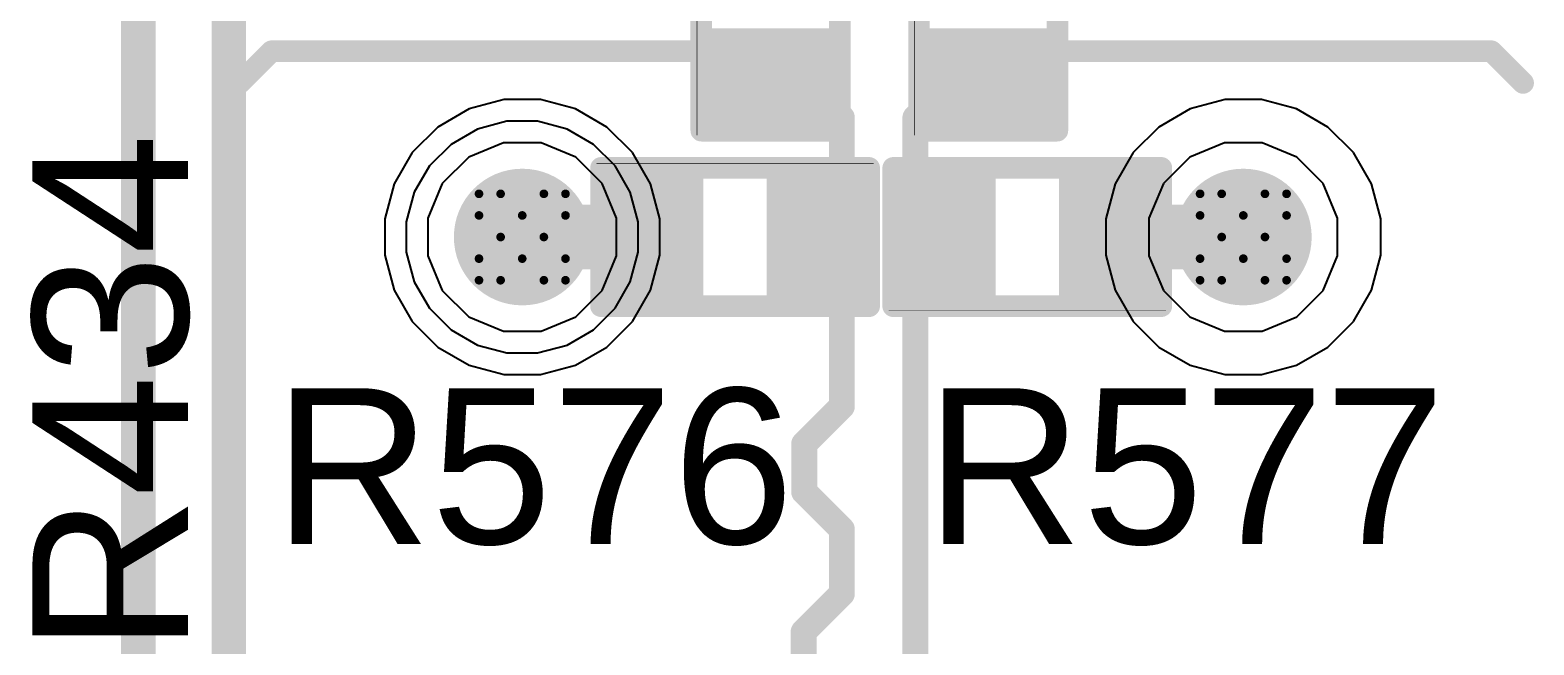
# Model space of a CAD drawing. Header units: inches. Extents: x 0 to 5379, y 0 to 5429.
# Drawn here: x 283.67 to 292.5, y 118.91 to 122.53 of the extents above; entities that cross this region are included whole.
import ezdxf

# ---------------------------------------------------------------- set-up
doc = ezdxf.new("R2010")
doc.units = ezdxf.units.IN
for name, color, linetype in [('Bottom Layer', 5, 'Continuous'), ('Bottom Solder', 6, 'Continuous'), ('Drill Drawing', 1, 'Continuous'), ('GND01', 16, 'Continuous'), ('GND02', 76, 'Continuous'), ('PWR', 156, 'Continuous'), ('SIG 01', 90, 'Continuous'), ('Top Layer', 1, 'Continuous'), ('Top Overlay', 2, 'Continuous'), ('Top Paste', 8, 'Continuous'), ('Top Solder', 216, 'Continuous'), ('Via Holes', 16, 'Continuous')]:
    doc.layers.add(name, color=color, linetype=linetype)
doc.styles.add('Arial', font='', dxfattribs={"height": 0.2})
doc.styles.get('Arial').set_extended_font_data('Arial')

# ---------------------------------------------------------------- blocks, each defined once
blk = doc.blocks.new('R___0402_24')
at = {"layer": 'Top Layer'}
for points in [[(-0.6985, -0.3175), (-0.6985, 0.3175), (-0.2413, 0.3175), (-0.2413, -0.3175)], [(0.2413, -0.3175), (0.2413, 0.3175), (0.6985, 0.3175), (0.6985, -0.3175)]]:
    blk.add_hatch(color=1, dxfattribs=at).paths.add_polyline_path(points)
at = {"layer": 'Top Paste'}
for points in [[(-0.6985, -0.3175), (-0.6985, 0.3175), (-0.2413, 0.3175), (-0.2413, -0.3175)], [(0.2413, -0.3175), (0.2413, 0.3175), (0.6985, 0.3175), (0.6985, -0.3175)]]:
    blk.add_hatch(color=8, dxfattribs=at).paths.add_polyline_path(points)
at = {"layer": 'Top Solder'}
for points in [[(-0.7535, -0.3725), (-0.7535, 0.3725), (-0.1863, 0.3725), (-0.1863, -0.3725)], [(0.1863, -0.3725), (0.1863, 0.3725), (0.7535, 0.3725), (0.7535, -0.3725)]]:
    blk.add_hatch(color=216, dxfattribs=at).paths.add_polyline_path(points)
at = {"layer": 'Top Overlay'}
for points in [[(-0.7874, 0.4064, 0.127, 0.127, 0), (0.7874, 0.4064, 0.127, 0.127, 0)], [(-0.7874, -0.4064, 0.127, 0.127, 0), (-0.7874, 0.4064, 0.127, 0.127, 0)], [(0.7874, -0.4064, 0.127, 0.127, 0), (0.7874, 0.4064, 0.127, 0.127, 0)], [(-0.7874, -0.4064, 0.127, 0.127, 0), (0.7874, -0.4064, 0.127, 0.127, 0)], [(-0.8128, -0.4318, 0.00323, 0.00323, 0), (0.8128, -0.4318, 0.00323, 0.00323, 0)]]:
    blk.add_lwpolyline(points, format="xyseb", dxfattribs=at)
for points in [[(-0.8191, 0.4064, 0.0635, 0.0635, 1), (-0.7556, 0.4064, 0.0635, 0.0635, 1)], [(-0.8191, 0.4064, 0.0635, 0.0635, 1), (-0.7556, 0.4064, 0.0635, 0.0635, 1)], [(0.7556, 0.4064, 0.0635, 0.0635, 1), (0.8191, 0.4064, 0.0635, 0.0635, 1)], [(0.7556, 0.4064, 0.0635, 0.0635, 1), (0.8191, 0.4064, 0.0635, 0.0635, 1)], [(-0.8191, -0.4064, 0.0635, 0.0635, 1), (-0.7556, -0.4064, 0.0635, 0.0635, 1)], [(-0.8191, -0.4064, 0.0635, 0.0635, 1), (-0.7556, -0.4064, 0.0635, 0.0635, 1)], [(0.7556, -0.4064, 0.0635, 0.0635, 1), (0.8191, -0.4064, 0.0635, 0.0635, 1)], [(0.7556, -0.4064, 0.0635, 0.0635, 1), (0.8191, -0.4064, 0.0635, 0.0635, 1)], [(-0.8136, -0.4318, 0.00161, 0.00161, 1), (-0.812, -0.4318, 0.00161, 0.00161, 1)], [(0.812, -0.4318, 0.00161, 0.00161, 1), (0.8136, -0.4318, 0.00161, 0.00161, 1)]]:
    blk.add_lwpolyline(points, format="xyseb", close=True, dxfattribs=at)
blk = doc.blocks.new('R___0402_25')
at = {"layer": 'Top Layer'}
for points in [[(-0.6985, -0.3175), (-0.6985, 0.3175), (-0.2413, 0.3175), (-0.2413, -0.3175)], [(0.2413, -0.3175), (0.2413, 0.3175), (0.6985, 0.3175), (0.6985, -0.3175)]]:
    blk.add_hatch(color=1, dxfattribs=at).paths.add_polyline_path(points)
at = {"layer": 'Top Paste'}
for points in [[(-0.6985, -0.3175), (-0.6985, 0.3175), (-0.2413, 0.3175), (-0.2413, -0.3175)], [(0.2413, -0.3175), (0.2413, 0.3175), (0.6985, 0.3175), (0.6985, -0.3175)]]:
    blk.add_hatch(color=8, dxfattribs=at).paths.add_polyline_path(points)
at = {"layer": 'Top Solder'}
for points in [[(-0.7535, -0.3725), (-0.7535, 0.3725), (-0.1863, 0.3725), (-0.1863, -0.3725)], [(0.1863, -0.3725), (0.1863, 0.3725), (0.7535, 0.3725), (0.7535, -0.3725)]]:
    blk.add_hatch(color=216, dxfattribs=at).paths.add_polyline_path(points)
at = {"layer": 'Top Overlay'}
for points in [[(0.7874, 0.4064, 0.127, 0.127, 0), (-0.7874, 0.4064, 0.127, 0.127, 0)], [(-0.7874, 0.4064, 0.127, 0.127, 0), (-0.7874, -0.4064, 0.127, 0.127, 0)], [(0.7874, 0.4064, 0.127, 0.127, 0), (0.7874, -0.4064, 0.127, 0.127, 0)], [(0.7874, -0.4064, 0.127, 0.127, 0), (-0.7874, -0.4064, 0.127, 0.127, 0)], [(0.8128, -0.4318, 0.00323, 0.00323, 0), (-0.8128, -0.4318, 0.00323, 0.00323, 0)]]:
    blk.add_lwpolyline(points, format="xyseb", dxfattribs=at)
for points in [[(-0.8191, 0.4064, 0.0635, 0.0635, 1), (-0.7556, 0.4064, 0.0635, 0.0635, 1)], [(-0.8191, 0.4064, 0.0635, 0.0635, 1), (-0.7556, 0.4064, 0.0635, 0.0635, 1)], [(0.7556, 0.4064, 0.0635, 0.0635, 1), (0.8191, 0.4064, 0.0635, 0.0635, 1)], [(0.7556, 0.4064, 0.0635, 0.0635, 1), (0.8191, 0.4064, 0.0635, 0.0635, 1)], [(-0.8191, -0.4064, 0.0635, 0.0635, 1), (-0.7556, -0.4064, 0.0635, 0.0635, 1)], [(-0.8191, -0.4064, 0.0635, 0.0635, 1), (-0.7556, -0.4064, 0.0635, 0.0635, 1)], [(0.7556, -0.4064, 0.0635, 0.0635, 1), (0.8191, -0.4064, 0.0635, 0.0635, 1)], [(0.7556, -0.4064, 0.0635, 0.0635, 1), (0.8191, -0.4064, 0.0635, 0.0635, 1)], [(-0.8136, -0.4318, 0.00161, 0.00161, 1), (-0.812, -0.4318, 0.00161, 0.00161, 1)], [(0.812, -0.4318, 0.00161, 0.00161, 1), (0.8136, -0.4318, 0.00161, 0.00161, 1)]]:
    blk.add_lwpolyline(points, format="xyseb", close=True, dxfattribs=at)
blk = doc.blocks.new('R___0402_337')
at = {"layer": 'Top Layer'}
for points in [[(-0.6985, -0.3175), (-0.6985, 0.3175), (-0.2413, 0.3175), (-0.2413, -0.3175)], [(0.2413, -0.3175), (0.2413, 0.3175), (0.6985, 0.3175), (0.6985, -0.3175)]]:
    blk.add_hatch(color=1, dxfattribs=at).paths.add_polyline_path(points)
at = {"layer": 'Top Paste'}
for points in [[(-0.6985, -0.3175), (-0.6985, 0.3175), (-0.2413, 0.3175), (-0.2413, -0.3175)], [(0.2413, -0.3175), (0.2413, 0.3175), (0.6985, 0.3175), (0.6985, -0.3175)]]:
    blk.add_hatch(color=8, dxfattribs=at).paths.add_polyline_path(points)
at = {"layer": 'Top Solder'}
for points in [[(-0.7535, -0.3725), (-0.7535, 0.3725), (-0.1863, 0.3725), (-0.1863, -0.3725)], [(0.1863, -0.3725), (0.1863, 0.3725), (0.7535, 0.3725), (0.7535, -0.3725)]]:
    blk.add_hatch(color=216, dxfattribs=at).paths.add_polyline_path(points)
at = {"layer": 'Top Overlay'}
for points in [[(0.7874, 0.4064, 0.127, 0.127, 0), (-0.7874, 0.4064, 0.127, 0.127, 0)], [(-0.7874, -0.4064, 0.127, 0.127, 0), (-0.7874, 0.4064, 0.127, 0.127, 0)], [(0.7874, -0.4064, 0.127, 0.127, 0), (0.7874, 0.4064, 0.127, 0.127, 0)], [(0.7874, -0.4064, 0.127, 0.127, 0), (-0.7874, -0.4064, 0.127, 0.127, 0)], [(0.8128, -0.4318, 0.00323, 0.00323, 0), (-0.8128, -0.4318, 0.00323, 0.00323, 0)]]:
    blk.add_lwpolyline(points, format="xyseb", dxfattribs=at)
for points in [[(-0.8191, 0.4064, 0.0635, 0.0635, 1), (-0.7556, 0.4064, 0.0635, 0.0635, 1)], [(-0.8191, 0.4064, 0.0635, 0.0635, 1), (-0.7556, 0.4064, 0.0635, 0.0635, 1)], [(0.7556, 0.4064, 0.0635, 0.0635, 1), (0.8191, 0.4064, 0.0635, 0.0635, 1)], [(0.7556, 0.4064, 0.0635, 0.0635, 1), (0.8191, 0.4064, 0.0635, 0.0635, 1)], [(-0.8191, -0.4064, 0.0635, 0.0635, 1), (-0.7556, -0.4064, 0.0635, 0.0635, 1)], [(-0.8191, -0.4064, 0.0635, 0.0635, 1), (-0.7556, -0.4064, 0.0635, 0.0635, 1)], [(0.7556, -0.4064, 0.0635, 0.0635, 1), (0.8191, -0.4064, 0.0635, 0.0635, 1)], [(0.7556, -0.4064, 0.0635, 0.0635, 1), (0.8191, -0.4064, 0.0635, 0.0635, 1)], [(-0.8136, -0.4318, 0.00161, 0.00161, 1), (-0.812, -0.4318, 0.00161, 0.00161, 1)], [(0.812, -0.4318, 0.00161, 0.00161, 1), (0.8136, -0.4318, 0.00161, 0.00161, 1)]]:
    blk.add_lwpolyline(points, format="xyseb", close=True, dxfattribs=at)
blk = doc.blocks.new('R___0402_338')
at = {"layer": 'Top Layer'}
for points in [[(-0.6985, -0.3175), (-0.6985, 0.3175), (-0.2413, 0.3175), (-0.2413, -0.3175)], [(0.2413, -0.3175), (0.2413, 0.3175), (0.6985, 0.3175), (0.6985, -0.3175)]]:
    blk.add_hatch(color=1, dxfattribs=at).paths.add_polyline_path(points)
at = {"layer": 'Top Paste'}
for points in [[(-0.6985, -0.3175), (-0.6985, 0.3175), (-0.2413, 0.3175), (-0.2413, -0.3175)], [(0.2413, -0.3175), (0.2413, 0.3175), (0.6985, 0.3175), (0.6985, -0.3175)]]:
    blk.add_hatch(color=8, dxfattribs=at).paths.add_polyline_path(points)
at = {"layer": 'Top Solder'}
for points in [[(-0.7535, -0.3725), (-0.7535, 0.3725), (-0.1863, 0.3725), (-0.1863, -0.3725)], [(0.1863, -0.3725), (0.1863, 0.3725), (0.7535, 0.3725), (0.7535, -0.3725)]]:
    blk.add_hatch(color=216, dxfattribs=at).paths.add_polyline_path(points)
at = {"layer": 'Top Overlay'}
for points in [[(0.7874, 0.4064, 0.127, 0.127, 0), (-0.7874, 0.4064, 0.127, 0.127, 0)], [(-0.7874, -0.4064, 0.127, 0.127, 0), (-0.7874, 0.4064, 0.127, 0.127, 0)], [(0.7874, -0.4064, 0.127, 0.127, 0), (0.7874, 0.4064, 0.127, 0.127, 0)], [(0.7874, -0.4064, 0.127, 0.127, 0), (-0.7874, -0.4064, 0.127, 0.127, 0)], [(0.8128, -0.4318, 0.00323, 0.00323, 0), (-0.8128, -0.4318, 0.00323, 0.00323, 0)]]:
    blk.add_lwpolyline(points, format="xyseb", dxfattribs=at)
for points in [[(-0.8191, 0.4064, 0.0635, 0.0635, 1), (-0.7556, 0.4064, 0.0635, 0.0635, 1)], [(-0.8191, 0.4064, 0.0635, 0.0635, 1), (-0.7556, 0.4064, 0.0635, 0.0635, 1)], [(0.7556, 0.4064, 0.0635, 0.0635, 1), (0.8191, 0.4064, 0.0635, 0.0635, 1)], [(0.7556, 0.4064, 0.0635, 0.0635, 1), (0.8191, 0.4064, 0.0635, 0.0635, 1)], [(-0.8191, -0.4064, 0.0635, 0.0635, 1), (-0.7556, -0.4064, 0.0635, 0.0635, 1)], [(-0.8191, -0.4064, 0.0635, 0.0635, 1), (-0.7556, -0.4064, 0.0635, 0.0635, 1)], [(0.7556, -0.4064, 0.0635, 0.0635, 1), (0.8191, -0.4064, 0.0635, 0.0635, 1)], [(0.7556, -0.4064, 0.0635, 0.0635, 1), (0.8191, -0.4064, 0.0635, 0.0635, 1)], [(-0.8136, -0.4318, 0.00161, 0.00161, 1), (-0.812, -0.4318, 0.00161, 0.00161, 1)], [(0.812, -0.4318, 0.00161, 0.00161, 1), (0.8136, -0.4318, 0.00161, 0.00161, 1)]]:
    blk.add_lwpolyline(points, format="xyseb", close=True, dxfattribs=at)

msp = doc.modelspace()

# ---------------------------------------------------------------- hatches: boundary and pattern name
at = {"layer": 'Bottom Layer'}
h = msp.add_hatch(color=5, dxfattribs=at)
edge = h.paths.add_edge_path()
edge.add_arc((286.5562, 121.3104), 0.3, 0, 360)
h = msp.add_hatch(color=5, dxfattribs=at)
edge = h.paths.add_edge_path()
edge.add_arc((290.7914, 121.3104), 0.3, 0, 360)
at = {"layer": 'Bottom Solder'}
h = msp.add_hatch(color=6, dxfattribs=at)
edge = h.paths.add_edge_path()
edge.add_arc((286.5562, 121.3104), 0.4016, 0, 360)
h = msp.add_hatch(color=6, dxfattribs=at)
edge = h.paths.add_edge_path()
edge.add_arc((290.7914, 121.3104), 0.4016, 0, 360)
at = {"layer": 'GND01'}
h = msp.add_hatch(color=16, dxfattribs=at)
edge = h.paths.add_edge_path()
edge.add_arc((286.5562, 121.3104), 0.3, 0, 360)
h = msp.add_hatch(color=16, dxfattribs=at)
edge = h.paths.add_edge_path()
edge.add_arc((290.7914, 121.3104), 0.3, 0, 360)
at = {"layer": 'GND02'}
h = msp.add_hatch(color=76, dxfattribs=at)
edge = h.paths.add_edge_path()
edge.add_arc((286.5562, 121.3104), 0.3, 0, 360)
h = msp.add_hatch(color=76, dxfattribs=at)
edge = h.paths.add_edge_path()
edge.add_arc((290.7914, 121.3104), 0.3, 0, 360)
at = {"layer": 'PWR'}
h = msp.add_hatch(color=156, dxfattribs=at)
edge = h.paths.add_edge_path()
edge.add_arc((286.5562, 121.3104), 0.3, 0, 360)
h = msp.add_hatch(color=156, dxfattribs=at)
edge = h.paths.add_edge_path()
edge.add_arc((290.7914, 121.3104), 0.3, 0, 360)
at = {"layer": 'SIG 01'}
h = msp.add_hatch(color=90, dxfattribs=at)
edge = h.paths.add_edge_path()
edge.add_arc((286.5562, 121.3104), 0.3, 0, 360)
h = msp.add_hatch(color=90, dxfattribs=at)
edge = h.paths.add_edge_path()
edge.add_arc((290.7914, 121.3104), 0.3, 0, 360)
at = {"layer": 'Top Layer'}
h = msp.add_hatch(color=1, dxfattribs=at)
edge = h.paths.add_edge_path()
edge.add_arc((286.5562, 121.3104), 0.3, 0, 360)
h = msp.add_hatch(color=1, dxfattribs=at)
edge = h.paths.add_edge_path()
edge.add_arc((290.7914, 121.3104), 0.3, 0, 360)
at = {"layer": 'Top Solder'}
h = msp.add_hatch(color=216, dxfattribs=at)
edge = h.paths.add_edge_path()
edge.add_arc((286.5562, 121.3104), 0.4016, 0, 360)
h = msp.add_hatch(color=216, dxfattribs=at)
edge = h.paths.add_edge_path()
edge.add_arc((290.7914, 121.3104), 0.4016, 0, 360)
at = {"layer": 'Via Holes'}
h = msp.add_hatch(color=7, dxfattribs=at)
edge = h.paths.add_edge_path()
edge.add_arc((286.5562, 121.3104), 0.15, 0, 360)
h = msp.add_hatch(color=7, dxfattribs=at)
edge = h.paths.add_edge_path()
edge.add_arc((290.7914, 121.3104), 0.15, 0, 360)

# ---------------------------------------------------------------- linework, layer by layer
at = {"layer": 'Bottom Layer'}
for p, q in [((286.4498, 122.1184), (286.2443, 122.0633)), ((286.6626, 122.1184), (286.4498, 122.1184)), ((286.8681, 122.0633), (286.6626, 122.1184)), ((290.685, 122.1184), (290.4795, 122.0633)), ((290.8977, 122.1184), (290.685, 122.1184)), ((291.1032, 122.0633), (290.8977, 122.1184)), ((286.2443, 122.0633), (286.0601, 121.957)), ((287.0523, 121.957), (286.8681, 122.0633)), ((290.4795, 122.0633), (290.2952, 121.957)), ((291.2875, 121.957), (291.1032, 122.0633)), ((286.0601, 121.957), (285.9097, 121.8065)), ((287.2028, 121.8065), (287.0523, 121.957)), ((290.2952, 121.957), (290.1448, 121.8065)), ((291.4379, 121.8065), (291.2875, 121.957)), ((285.9097, 121.8065), (285.8033, 121.6223)), ((287.3092, 121.6223), (287.2028, 121.8065)), ((290.1448, 121.8065), (290.0384, 121.6223)), ((291.5443, 121.6223), (291.4379, 121.8065)), ((285.8033, 121.6223), (285.7482, 121.4168)), ((287.3642, 121.4168), (287.3092, 121.6223)), ((290.0384, 121.6223), (289.9834, 121.4168)), ((291.5994, 121.4168), (291.5443, 121.6223)), ((285.7482, 121.4168), (285.7482, 121.204)), ((287.3642, 121.204), (287.3642, 121.4168)), ((289.9834, 121.4168), (289.9834, 121.204)), ((291.5994, 121.204), (291.5994, 121.4168)), ((285.7482, 121.204), (285.8033, 120.9985)), ((287.3092, 120.9985), (287.3642, 121.204)), ((289.9834, 121.204), (290.0384, 120.9985)), ((291.5443, 120.9985), (291.5994, 121.204)), ((285.8033, 120.9985), (285.9097, 120.8143)), ((287.2028, 120.8143), (287.3092, 120.9985)), ((290.0384, 120.9985), (290.1448, 120.8143)), ((291.4379, 120.8143), (291.5443, 120.9985)), ((285.9097, 120.8143), (286.0601, 120.6638)), ((287.0523, 120.6638), (287.2028, 120.8143)), ((290.1448, 120.8143), (290.2952, 120.6638)), ((291.2875, 120.6638), (291.4379, 120.8143)), ((286.0601, 120.6638), (286.2443, 120.5575)), ((286.8681, 120.5575), (287.0523, 120.6638)), ((290.2952, 120.6638), (290.4795, 120.5575)), ((291.1032, 120.5575), (291.2875, 120.6638)), ((286.2443, 120.5575), (286.4498, 120.5024)), ((286.4498, 120.5024), (286.6626, 120.5024)), ((286.6626, 120.5024), (286.8681, 120.5575)), ((290.4795, 120.5575), (290.685, 120.5024)), ((290.685, 120.5024), (290.8977, 120.5024)), ((290.8977, 120.5024), (291.1032, 120.5575))]:
    msp.add_line(p, q, dxfattribs=at)
at = {"layer": 'Drill Drawing'}
for points in [[(286.3022, 121.4374, 0.0508, 0.0508, 0), (286.3022, 121.5644, 0.0508, 0.0508, 0)], [(286.3022, 121.5644, 0.0508, 0.0508, 0), (286.4292, 121.5644, 0.0508, 0.0508, 0)], [(286.4292, 121.5644, 0.0508, 0.0508, 0), (286.5562, 121.4374, 0.0508, 0.0508, 0)], [(286.5562, 121.4374, 0.0508, 0.0508, 0), (286.6832, 121.5644, 0.0508, 0.0508, 0)], [(286.6832, 121.5644, 0.0508, 0.0508, 0), (286.8102, 121.5644, 0.0508, 0.0508, 0)], [(286.8102, 121.4374, 0.0508, 0.0508, 0), (286.8102, 121.5644, 0.0508, 0.0508, 0)], [(290.5374, 121.4374, 0.0508, 0.0508, 0), (290.5374, 121.5644, 0.0508, 0.0508, 0)], [(290.5374, 121.5644, 0.0508, 0.0508, 0), (290.6644, 121.5644, 0.0508, 0.0508, 0)], [(290.6644, 121.5644, 0.0508, 0.0508, 0), (290.7914, 121.4374, 0.0508, 0.0508, 0)], [(290.7914, 121.4374, 0.0508, 0.0508, 0), (290.9184, 121.5644, 0.0508, 0.0508, 0)], [(290.9184, 121.5644, 0.0508, 0.0508, 0), (291.0454, 121.5644, 0.0508, 0.0508, 0)], [(291.0454, 121.4374, 0.0508, 0.0508, 0), (291.0454, 121.5644, 0.0508, 0.0508, 0)], [(286.3022, 121.4374, 0.0508, 0.0508, 0), (286.4292, 121.3104, 0.0508, 0.0508, 0)], [(286.6832, 121.3104, 0.0508, 0.0508, 0), (286.8102, 121.4374, 0.0508, 0.0508, 0)], [(290.5374, 121.4374, 0.0508, 0.0508, 0), (290.6644, 121.3104, 0.0508, 0.0508, 0)], [(290.9184, 121.3104, 0.0508, 0.0508, 0), (291.0454, 121.4374, 0.0508, 0.0508, 0)], [(286.3022, 121.1834, 0.0508, 0.0508, 0), (286.4292, 121.3104, 0.0508, 0.0508, 0)], [(286.6832, 121.3104, 0.0508, 0.0508, 0), (286.8102, 121.1834, 0.0508, 0.0508, 0)], [(290.5374, 121.1834, 0.0508, 0.0508, 0), (290.6644, 121.3104, 0.0508, 0.0508, 0)], [(290.9184, 121.3104, 0.0508, 0.0508, 0), (291.0454, 121.1834, 0.0508, 0.0508, 0)], [(286.3022, 121.0564, 0.0508, 0.0508, 0), (286.3022, 121.1834, 0.0508, 0.0508, 0)], [(286.4292, 121.0564, 0.0508, 0.0508, 0), (286.5562, 121.1834, 0.0508, 0.0508, 0)], [(286.5562, 121.1834, 0.0508, 0.0508, 0), (286.6832, 121.0564, 0.0508, 0.0508, 0)], [(286.8102, 121.0564, 0.0508, 0.0508, 0), (286.8102, 121.1834, 0.0508, 0.0508, 0)], [(290.5374, 121.0564, 0.0508, 0.0508, 0), (290.5374, 121.1834, 0.0508, 0.0508, 0)], [(290.6644, 121.0564, 0.0508, 0.0508, 0), (290.7914, 121.1834, 0.0508, 0.0508, 0)], [(290.7914, 121.1834, 0.0508, 0.0508, 0), (290.9184, 121.0564, 0.0508, 0.0508, 0)], [(291.0454, 121.0564, 0.0508, 0.0508, 0), (291.0454, 121.1834, 0.0508, 0.0508, 0)], [(286.3022, 121.0564, 0.0508, 0.0508, 0), (286.4292, 121.0564, 0.0508, 0.0508, 0)], [(286.6832, 121.0564, 0.0508, 0.0508, 0), (286.8102, 121.0564, 0.0508, 0.0508, 0)], [(290.5374, 121.0564, 0.0508, 0.0508, 0), (290.6644, 121.0564, 0.0508, 0.0508, 0)], [(290.9184, 121.0564, 0.0508, 0.0508, 0), (291.0454, 121.0564, 0.0508, 0.0508, 0)]]:
    msp.add_lwpolyline(points, format="xyseb", dxfattribs=at)
for points in [[(286.2895, 121.5644, 0.0254, 0.0254, 1), (286.3149, 121.5644, 0.0254, 0.0254, 1)], [(286.2895, 121.5644, 0.0254, 0.0254, 1), (286.3149, 121.5644, 0.0254, 0.0254, 1)], [(286.4165, 121.5644, 0.0254, 0.0254, 1), (286.4419, 121.5644, 0.0254, 0.0254, 1)], [(286.4165, 121.5644, 0.0254, 0.0254, 1), (286.4419, 121.5644, 0.0254, 0.0254, 1)], [(286.6705, 121.5644, 0.0254, 0.0254, 1), (286.6959, 121.5644, 0.0254, 0.0254, 1)], [(286.6705, 121.5644, 0.0254, 0.0254, 1), (286.6959, 121.5644, 0.0254, 0.0254, 1)], [(286.7975, 121.5644, 0.0254, 0.0254, 1), (286.8229, 121.5644, 0.0254, 0.0254, 1)], [(286.7975, 121.5644, 0.0254, 0.0254, 1), (286.8229, 121.5644, 0.0254, 0.0254, 1)], [(290.5247, 121.5644, 0.0254, 0.0254, 1), (290.5501, 121.5644, 0.0254, 0.0254, 1)], [(290.5247, 121.5644, 0.0254, 0.0254, 1), (290.5501, 121.5644, 0.0254, 0.0254, 1)], [(290.6517, 121.5644, 0.0254, 0.0254, 1), (290.6771, 121.5644, 0.0254, 0.0254, 1)], [(290.6517, 121.5644, 0.0254, 0.0254, 1), (290.6771, 121.5644, 0.0254, 0.0254, 1)], [(290.9057, 121.5644, 0.0254, 0.0254, 1), (290.9311, 121.5644, 0.0254, 0.0254, 1)], [(290.9057, 121.5644, 0.0254, 0.0254, 1), (290.9311, 121.5644, 0.0254, 0.0254, 1)], [(291.0327, 121.5644, 0.0254, 0.0254, 1), (291.0581, 121.5644, 0.0254, 0.0254, 1)], [(291.0327, 121.5644, 0.0254, 0.0254, 1), (291.0581, 121.5644, 0.0254, 0.0254, 1)], [(286.2895, 121.4374, 0.0254, 0.0254, 1), (286.3149, 121.4374, 0.0254, 0.0254, 1)], [(286.2895, 121.4374, 0.0254, 0.0254, 1), (286.3149, 121.4374, 0.0254, 0.0254, 1)], [(286.5435, 121.4374, 0.0254, 0.0254, 1), (286.5689, 121.4374, 0.0254, 0.0254, 1)], [(286.5435, 121.4374, 0.0254, 0.0254, 1), (286.5689, 121.4374, 0.0254, 0.0254, 1)], [(286.7975, 121.4374, 0.0254, 0.0254, 1), (286.8229, 121.4374, 0.0254, 0.0254, 1)], [(286.7975, 121.4374, 0.0254, 0.0254, 1), (286.8229, 121.4374, 0.0254, 0.0254, 1)], [(290.5247, 121.4374, 0.0254, 0.0254, 1), (290.5501, 121.4374, 0.0254, 0.0254, 1)], [(290.5247, 121.4374, 0.0254, 0.0254, 1), (290.5501, 121.4374, 0.0254, 0.0254, 1)], [(290.7787, 121.4374, 0.0254, 0.0254, 1), (290.8041, 121.4374, 0.0254, 0.0254, 1)], [(290.7787, 121.4374, 0.0254, 0.0254, 1), (290.8041, 121.4374, 0.0254, 0.0254, 1)], [(291.0327, 121.4374, 0.0254, 0.0254, 1), (291.0581, 121.4374, 0.0254, 0.0254, 1)], [(291.0327, 121.4374, 0.0254, 0.0254, 1), (291.0581, 121.4374, 0.0254, 0.0254, 1)], [(286.4165, 121.3104, 0.0254, 0.0254, 1), (286.4419, 121.3104, 0.0254, 0.0254, 1)], [(286.4165, 121.3104, 0.0254, 0.0254, 1), (286.4419, 121.3104, 0.0254, 0.0254, 1)], [(286.6705, 121.3104, 0.0254, 0.0254, 1), (286.6959, 121.3104, 0.0254, 0.0254, 1)], [(286.6705, 121.3104, 0.0254, 0.0254, 1), (286.6959, 121.3104, 0.0254, 0.0254, 1)], [(290.6517, 121.3104, 0.0254, 0.0254, 1), (290.6771, 121.3104, 0.0254, 0.0254, 1)], [(290.6517, 121.3104, 0.0254, 0.0254, 1), (290.6771, 121.3104, 0.0254, 0.0254, 1)], [(290.9057, 121.3104, 0.0254, 0.0254, 1), (290.9311, 121.3104, 0.0254, 0.0254, 1)], [(290.9057, 121.3104, 0.0254, 0.0254, 1), (290.9311, 121.3104, 0.0254, 0.0254, 1)], [(286.2895, 121.1834, 0.0254, 0.0254, 1), (286.3149, 121.1834, 0.0254, 0.0254, 1)], [(286.2895, 121.1834, 0.0254, 0.0254, 1), (286.3149, 121.1834, 0.0254, 0.0254, 1)], [(286.5435, 121.1834, 0.0254, 0.0254, 1), (286.5689, 121.1834, 0.0254, 0.0254, 1)], [(286.5435, 121.1834, 0.0254, 0.0254, 1), (286.5689, 121.1834, 0.0254, 0.0254, 1)], [(286.7975, 121.1834, 0.0254, 0.0254, 1), (286.8229, 121.1834, 0.0254, 0.0254, 1)], [(286.7975, 121.1834, 0.0254, 0.0254, 1), (286.8229, 121.1834, 0.0254, 0.0254, 1)], [(290.5247, 121.1834, 0.0254, 0.0254, 1), (290.5501, 121.1834, 0.0254, 0.0254, 1)], [(290.5247, 121.1834, 0.0254, 0.0254, 1), (290.5501, 121.1834, 0.0254, 0.0254, 1)], [(290.7787, 121.1834, 0.0254, 0.0254, 1), (290.8041, 121.1834, 0.0254, 0.0254, 1)], [(290.7787, 121.1834, 0.0254, 0.0254, 1), (290.8041, 121.1834, 0.0254, 0.0254, 1)], [(291.0327, 121.1834, 0.0254, 0.0254, 1), (291.0581, 121.1834, 0.0254, 0.0254, 1)], [(291.0327, 121.1834, 0.0254, 0.0254, 1), (291.0581, 121.1834, 0.0254, 0.0254, 1)], [(286.2895, 121.0564, 0.0254, 0.0254, 1), (286.3149, 121.0564, 0.0254, 0.0254, 1)], [(286.2895, 121.0564, 0.0254, 0.0254, 1), (286.3149, 121.0564, 0.0254, 0.0254, 1)], [(286.4165, 121.0564, 0.0254, 0.0254, 1), (286.4419, 121.0564, 0.0254, 0.0254, 1)], [(286.4165, 121.0564, 0.0254, 0.0254, 1), (286.4419, 121.0564, 0.0254, 0.0254, 1)], [(286.6705, 121.0564, 0.0254, 0.0254, 1), (286.6959, 121.0564, 0.0254, 0.0254, 1)], [(286.6705, 121.0564, 0.0254, 0.0254, 1), (286.6959, 121.0564, 0.0254, 0.0254, 1)], [(286.7975, 121.0564, 0.0254, 0.0254, 1), (286.8229, 121.0564, 0.0254, 0.0254, 1)], [(286.7975, 121.0564, 0.0254, 0.0254, 1), (286.8229, 121.0564, 0.0254, 0.0254, 1)], [(290.5247, 121.0564, 0.0254, 0.0254, 1), (290.5501, 121.0564, 0.0254, 0.0254, 1)], [(290.5247, 121.0564, 0.0254, 0.0254, 1), (290.5501, 121.0564, 0.0254, 0.0254, 1)], [(290.6517, 121.0564, 0.0254, 0.0254, 1), (290.6771, 121.0564, 0.0254, 0.0254, 1)], [(290.6517, 121.0564, 0.0254, 0.0254, 1), (290.6771, 121.0564, 0.0254, 0.0254, 1)], [(290.9057, 121.0564, 0.0254, 0.0254, 1), (290.9311, 121.0564, 0.0254, 0.0254, 1)], [(290.9057, 121.0564, 0.0254, 0.0254, 1), (290.9311, 121.0564, 0.0254, 0.0254, 1)], [(291.0327, 121.0564, 0.0254, 0.0254, 1), (291.0581, 121.0564, 0.0254, 0.0254, 1)], [(291.0327, 121.0564, 0.0254, 0.0254, 1), (291.0581, 121.0564, 0.0254, 0.0254, 1)]]:
    msp.add_lwpolyline(points, format="xyseb", close=True, dxfattribs=at)
at = {"layer": 'GND01'}
for p, q in [((286.446, 121.8644), (286.2424, 121.7801)), ((286.6664, 121.8644), (286.446, 121.8644)), ((286.87, 121.7801), (286.6664, 121.8644)), ((286.2424, 121.7801), (286.0866, 121.6242)), ((287.0259, 121.6242), (286.87, 121.7801)), ((286.0866, 121.6242), (286.0022, 121.4206)), ((287.1102, 121.4206), (287.0259, 121.6242)), ((286.0022, 121.4206), (286.0022, 121.2002)), ((287.1102, 121.2002), (287.1102, 121.4206)), ((286.0022, 121.2002), (286.0866, 120.9966)), ((287.0259, 120.9966), (287.1102, 121.2002)), ((286.0866, 120.9966), (286.2424, 120.8407)), ((286.87, 120.8407), (287.0259, 120.9966)), ((286.2424, 120.8407), (286.446, 120.7564)), ((286.6664, 120.7564), (286.87, 120.8407)), ((286.446, 120.7564), (286.6664, 120.7564))]:
    msp.add_line(p, q, dxfattribs=at)
at = {"layer": 'GND02'}
for p, q in [((286.446, 121.8644), (286.2424, 121.7801)), ((286.6664, 121.8644), (286.446, 121.8644)), ((286.87, 121.7801), (286.6664, 121.8644)), ((286.2424, 121.7801), (286.0866, 121.6242)), ((287.0259, 121.6242), (286.87, 121.7801)), ((286.0866, 121.6242), (286.0022, 121.4206)), ((287.1102, 121.4206), (287.0259, 121.6242)), ((286.0022, 121.4206), (286.0022, 121.2002)), ((287.1102, 121.2002), (287.1102, 121.4206)), ((286.0022, 121.2002), (286.0866, 120.9966)), ((287.0259, 120.9966), (287.1102, 121.2002)), ((286.0866, 120.9966), (286.2424, 120.8407)), ((286.87, 120.8407), (287.0259, 120.9966)), ((286.2424, 120.8407), (286.446, 120.7564)), ((286.6664, 120.7564), (286.87, 120.8407)), ((286.446, 120.7564), (286.6664, 120.7564))]:
    msp.add_line(p, q, dxfattribs=at)
at = {"layer": 'PWR'}
for p, q in [((290.6812, 121.8644), (290.4776, 121.7801)), ((290.9016, 121.8644), (290.6812, 121.8644)), ((291.1052, 121.7801), (290.9016, 121.8644)), ((290.4776, 121.7801), (290.3217, 121.6242)), ((291.261, 121.6242), (291.1052, 121.7801)), ((290.3217, 121.6242), (290.2374, 121.4206)), ((291.3454, 121.4206), (291.261, 121.6242)), ((290.2374, 121.4206), (290.2374, 121.2002)), ((291.3454, 121.2002), (291.3454, 121.4206)), ((290.2374, 121.2002), (290.3217, 120.9966)), ((291.261, 120.9966), (291.3454, 121.2002)), ((290.3217, 120.9966), (290.4776, 120.8407)), ((291.1052, 120.8407), (291.261, 120.9966)), ((290.4776, 120.8407), (290.6812, 120.7564)), ((290.9016, 120.7564), (291.1052, 120.8407)), ((290.6812, 120.7564), (290.9016, 120.7564))]:
    msp.add_line(p, q, dxfattribs=at)
at = {"layer": 'SIG 01'}
for p, q in [((286.4666, 121.9914), (286.2934, 121.945)), ((286.6459, 121.9914), (286.4666, 121.9914)), ((286.8191, 121.945), (286.6459, 121.9914)), ((286.2934, 121.945), (286.1381, 121.8553)), ((286.9744, 121.8553), (286.8191, 121.945)), ((286.1381, 121.8553), (286.0113, 121.7286)), ((287.1012, 121.7286), (286.9744, 121.8553)), ((286.0113, 121.7286), (285.9216, 121.5733)), ((287.1908, 121.5733), (287.1012, 121.7286)), ((285.9216, 121.5733), (285.8752, 121.4001)), ((287.2372, 121.4001), (287.1908, 121.5733)), ((285.8752, 121.4001), (285.8752, 121.2208)), ((287.2372, 121.2208), (287.2372, 121.4001)), ((285.8752, 121.2208), (285.9216, 121.0475)), ((287.1908, 121.0475), (287.2372, 121.2208)), ((285.9216, 121.0475), (286.0113, 120.8923)), ((287.1012, 120.8923), (287.1908, 121.0475)), ((286.0113, 120.8923), (286.1381, 120.7655)), ((286.9744, 120.7655), (287.1012, 120.8923)), ((286.1381, 120.7655), (286.2934, 120.6758)), ((286.8191, 120.6758), (286.9744, 120.7655)), ((286.2934, 120.6758), (286.4666, 120.6294)), ((286.6459, 120.6294), (286.8191, 120.6758)), ((286.4666, 120.6294), (286.6459, 120.6294))]:
    msp.add_line(p, q, dxfattribs=at)
at = {"layer": 'Top Layer'}
for points in [[(284.3019, 114.7227, 0.2032, 0.2032, 0), (284.3019, 132.5254, 0.2032, 0.2032, 0)], [(284.8327, 114.5037, 0.2032, 0.2032, 0), (284.8327, 129.7679, 0.2032, 0.2032, 0)], [(288.0143, 122.2529, 0.1524, 0.1524, 0), (288.1667, 122.1005, 0.1524, 0.1524, 0)], [(289.1319, 122.1005, 0.1524, 0.1524, 0), (289.2843, 122.2529, 0.1524, 0.1524, 0)], [(288.1667, 122.1005, 0.1524, 0.1524, 0), (288.3441, 122.1005, 0.1524, 0.1524, 0)], [(288.3441, 122.1005, 0.1524, 0.1524, 0), (288.4334, 122.0112, 0.1524, 0.1524, 0)], [(288.8652, 122.0112, 0.1524, 0.1524, 0), (288.9545, 122.1005, 0.1524, 0.1524, 0)], [(288.9545, 122.1005, 0.1524, 0.1524, 0), (289.1319, 122.1005, 0.1524, 0.1524, 0)], [(288.4334, 120.3153, 0.1524, 0.1524, 0), (288.4334, 122.0112, 0.1524, 0.1524, 0)], [(288.8652, 116.4893, 0.1524, 0.1524, 0), (288.8652, 122.0112, 0.1524, 0.1524, 0)], [(286.5562, 121.3104, 0.381, 0.381, 0), (287.3276, 121.3104, 0.381, 0.381, 0)], [(290.02, 121.3104, 0.381, 0.381, 0), (290.7914, 121.3104, 0.381, 0.381, 0)], [(288.2122, 120.0942, 0.1524, 0.1524, 0), (288.4334, 120.3153, 0.1524, 0.1524, 0)], [(288.2122, 119.8127, 0.1524, 0.1524, 0), (288.2122, 120.0942, 0.1524, 0.1524, 0)], [(288.2122, 119.8127, 0.1524, 0.1524, 0), (288.4334, 119.5916, 0.1524, 0.1524, 0)], [(288.4334, 119.2139, 0.1524, 0.1524, 0), (288.4334, 119.5916, 0.1524, 0.1524, 0)], [(288.2088, 118.9893, 0.1524, 0.1524, 0), (288.4334, 119.2139, 0.1524, 0.1524, 0)], [(288.2088, 118.7291, 0.1524, 0.1524, 0), (288.2088, 118.9893, 0.1524, 0.1524, 0)]]:
    msp.add_lwpolyline(points, format="xyseb", dxfattribs=at)
for points in [[(287.9762, 122.2529, 0.0762, 0.0762, 1), (288.0524, 122.2529, 0.0762, 0.0762, 1)], [(289.2462, 122.2529, 0.0762, 0.0762, 1), (289.3224, 122.2529, 0.0762, 0.0762, 1)], [(288.1286, 122.1005, 0.0762, 0.0762, 1), (288.2048, 122.1005, 0.0762, 0.0762, 1)], [(288.1286, 122.1005, 0.0762, 0.0762, 1), (288.2048, 122.1005, 0.0762, 0.0762, 1)], [(288.306, 122.1005, 0.0762, 0.0762, 1), (288.3822, 122.1005, 0.0762, 0.0762, 1)], [(288.306, 122.1005, 0.0762, 0.0762, 1), (288.3822, 122.1005, 0.0762, 0.0762, 1)], [(288.9164, 122.1005, 0.0762, 0.0762, 1), (288.9926, 122.1005, 0.0762, 0.0762, 1)], [(288.9164, 122.1005, 0.0762, 0.0762, 1), (288.9926, 122.1005, 0.0762, 0.0762, 1)], [(289.0938, 122.1005, 0.0762, 0.0762, 1), (289.17, 122.1005, 0.0762, 0.0762, 1)], [(289.0938, 122.1005, 0.0762, 0.0762, 1), (289.17, 122.1005, 0.0762, 0.0762, 1)], [(288.3953, 122.0112, 0.0762, 0.0762, 1), (288.4715, 122.0112, 0.0762, 0.0762, 1)], [(288.3953, 122.0112, 0.0762, 0.0762, 1), (288.4715, 122.0112, 0.0762, 0.0762, 1)], [(288.8271, 122.0112, 0.0762, 0.0762, 1), (288.9033, 122.0112, 0.0762, 0.0762, 1)], [(288.8271, 122.0112, 0.0762, 0.0762, 1), (288.9033, 122.0112, 0.0762, 0.0762, 1)], [(286.461, 121.3104, 0.1905, 0.1905, 1), (286.6515, 121.3104, 0.1905, 0.1905, 1)], [(287.2323, 121.3104, 0.1905, 0.1905, 1), (287.4228, 121.3104, 0.1905, 0.1905, 1)], [(289.9247, 121.3104, 0.1905, 0.1905, 1), (290.1152, 121.3104, 0.1905, 0.1905, 1)], [(290.6961, 121.3104, 0.1905, 0.1905, 1), (290.8866, 121.3104, 0.1905, 0.1905, 1)], [(288.3953, 120.3153, 0.0762, 0.0762, 1), (288.4715, 120.3153, 0.0762, 0.0762, 1)], [(288.3953, 120.3153, 0.0762, 0.0762, 1), (288.4715, 120.3153, 0.0762, 0.0762, 1)], [(288.1741, 120.0942, 0.0762, 0.0762, 1), (288.2503, 120.0942, 0.0762, 0.0762, 1)], [(288.1741, 120.0942, 0.0762, 0.0762, 1), (288.2503, 120.0942, 0.0762, 0.0762, 1)], [(288.1741, 119.8127, 0.0762, 0.0762, 1), (288.2503, 119.8127, 0.0762, 0.0762, 1)], [(288.1741, 119.8127, 0.0762, 0.0762, 1), (288.2503, 119.8127, 0.0762, 0.0762, 1)], [(288.3953, 119.5916, 0.0762, 0.0762, 1), (288.4715, 119.5916, 0.0762, 0.0762, 1)], [(288.3953, 119.5916, 0.0762, 0.0762, 1), (288.4715, 119.5916, 0.0762, 0.0762, 1)], [(288.3953, 119.2139, 0.0762, 0.0762, 1), (288.4715, 119.2139, 0.0762, 0.0762, 1)], [(288.3953, 119.2139, 0.0762, 0.0762, 1), (288.4715, 119.2139, 0.0762, 0.0762, 1)], [(288.1707, 118.9893, 0.0762, 0.0762, 1), (288.2469, 118.9893, 0.0762, 0.0762, 1)], [(288.1707, 118.9893, 0.0762, 0.0762, 1), (288.2469, 118.9893, 0.0762, 0.0762, 1)]]:
    msp.add_lwpolyline(points, format="xyseb", close=True, dxfattribs=at)
at = {"layer": 'Top Overlay'}
for points in [[(284.8977, 122.2161, 0.127, 0.127, 0), (285.0842, 122.4026, 0.127, 0.127, 0)], [(285.0842, 122.4026, 0.127, 0.127, 0), (287.6078, 122.4026, 0.127, 0.127, 0)], [(289.7246, 122.4026, 0.127, 0.127, 0), (292.2482, 122.4026, 0.127, 0.127, 0)], [(292.2482, 122.4026, 0.127, 0.127, 0), (292.4347, 122.2161, 0.127, 0.127, 0)]]:
    msp.add_lwpolyline(points, format="xyseb", dxfattribs=at)
for points in [[(285.0525, 122.4026, 0.0635, 0.0635, 1), (285.116, 122.4026, 0.0635, 0.0635, 1)], [(285.0525, 122.4026, 0.0635, 0.0635, 1), (285.116, 122.4026, 0.0635, 0.0635, 1)], [(287.5761, 122.4026, 0.0635, 0.0635, 1), (287.6396, 122.4026, 0.0635, 0.0635, 1)], [(289.6928, 122.4026, 0.0635, 0.0635, 1), (289.7563, 122.4026, 0.0635, 0.0635, 1)], [(292.2164, 122.4026, 0.0635, 0.0635, 1), (292.2799, 122.4026, 0.0635, 0.0635, 1)], [(292.2164, 122.4026, 0.0635, 0.0635, 1), (292.2799, 122.4026, 0.0635, 0.0635, 1)], [(284.8659, 122.2161, 0.0635, 0.0635, 1), (284.9294, 122.2161, 0.0635, 0.0635, 1)], [(292.403, 122.2161, 0.0635, 0.0635, 1), (292.4665, 122.2161, 0.0635, 0.0635, 1)]]:
    msp.add_lwpolyline(points, format="xyseb", close=True, dxfattribs=at)

# ---------------------------------------------------------------- block references
for name, p, rotation in [('R___0402_337', (288.0143, 122.7228), 270), ('R___0402_338', (289.2928, 122.7228), 270), ('R___0402_25', (287.8063, 121.3104), 180)]:
    msp.add_blockref(name, p, dxfattribs=dict(rotation=rotation))
msp.add_blockref('R___0402_24', (289.5224, 121.3104))

# ---------------------------------------------------------------- texts
at = {"layer": 'Top Overlay', "style": 'Arial'}
msp.add_text('R434', height=0.9144, rotation=90, dxfattribs=at).set_placement((284.5935, 118.8641))
for s, p in [('R576', (285.0975, 119.5071)), ('R577', (288.9243, 119.5071))]:
    msp.add_text(s, height=0.9144, dxfattribs=at).set_placement(p)

doc.saveas('drawing.dxf')
